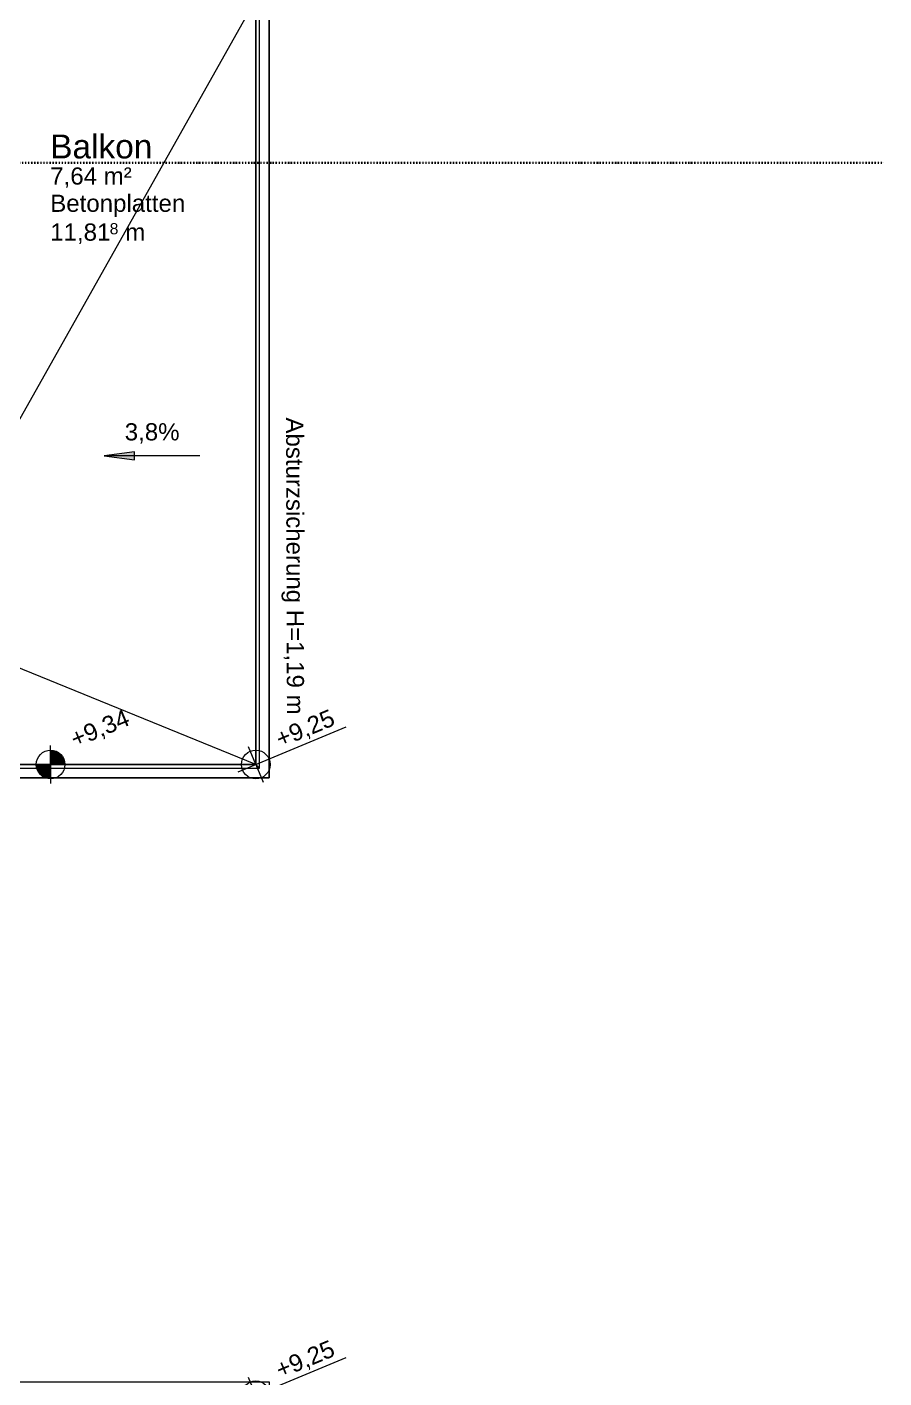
# Model space of a CAD drawing. Header units: metres. Extents: x -17679 to 22565, y -12299 to 33430.
# Drawn here: x 13109 to 17589, y 13222 to 20290 of the extents above; entities that cross this region are included whole.
import ezdxf

# ---------------------------------------------------------------- set-up
doc = ezdxf.new("R2010")
doc.units = ezdxf.units.M
doc.linetypes.add('Strich Punkt Mittel', pattern=[0.015875, 0.00635, -0.004763, 0, -0.004763])
doc.linetypes.add('Verdeckt', pattern=[0.003, 0.002, -0.001])
doc.layers.get('0').update_dxf_attribs({"color": 252})
for name, color, linetype, lineweight in [('A-FLOR-HRAL', 11, 'Continuous', 5), ('A_Decken', 8, 'Continuous', 13), ('A_Gelaender', 7, 'Continuous', 13), ('A_Raeume', 7, 'Continuous', 13), ('A_Raeume_', 7, 'Continuous', 5), ('A_Raeume_Beschriftung_', 7, 'Continuous', 9), ('A_Raster_', 1, 'Continuous', 9), ('G-ANNO-DIMS_', 111, 'Continuous', 9), ('Text', 130, 'Continuous', 9)]:
    doc.layers.add(name, color=color, linetype=linetype, lineweight=lineweight)
doc.styles.add('Arial_2', font='arial.ttf', dxfattribs={"height": 0.09})
doc.styles.add('Arial_3', font='arial.ttf', dxfattribs={"height": 0.05849})
doc.styles.add('Arial_4', font='arial.ttf', dxfattribs={"height": 0.125})

# ---------------------------------------------------------------- blocks, each defined once
blk = doc.blocks.new('Geländer - Geländer-3753499-263_PP_03DG_BT2')
at = {"layer": 'A_Gelaender', "lineweight": 5}
for p, q in [((-4.9959, 85.045), (-3.2147, 84.302)), ((-3.2147, 84.302), (-4.7276, 80.6749)), ((-3.1885, 84.3128), (-3.2147, 84.302)), ((-4.7276, 80.6749), (-6.5088, 81.4179)), ((-4.7168, 80.6487), (-4.7276, 80.6749))]:
    blk.add_line(p, q, dxfattribs=at)
blk = doc.blocks.new('Typ des oberen Holms - Oberer Geländerholm_Innen_-3753556-263_PP_03DG_BT2')
at = {"layer": 'A_Gelaender', "lineweight": 5}
for p, q in [((-4.969, 85.1096), (-3.1231, 84.3397)), ((-3.1885, 84.3128), (-4.9882, 85.0634)), ((-3.1231, 84.3397), (-4.6899, 80.5833)), ((-4.7168, 80.6487), (-3.1885, 84.3128)), ((-4.6899, 80.5833), (-6.5358, 81.3533)), ((-6.5165, 81.3994), (-4.7168, 80.6487))]:
    blk.add_line(p, q, dxfattribs=at)
blk = doc.blocks.new('Typ des oberen Holms - Oberer Geländerholm_Innen_-V4-263_PP_03DG_BT2')
at = {"layer": 'A_Gelaender', "lineweight": 5}
for p, q in [((-3.1231, 84.3397), (-4.969, 85.1096)), ((-3.1885, 84.3128), (-4.9882, 85.0634)), ((-4.6899, 80.5833), (-3.1231, 84.3397)), ((-4.7168, 80.6487), (-3.1885, 84.3128)), ((-6.5358, 81.3533), (-4.6899, 80.5833)), ((-6.5165, 81.3994), (-4.7168, 80.6487))]:
    blk.add_line(p, q, dxfattribs=at)
blk = doc.blocks.new('Geländer - Geländer-3753571-263_PP_03DG_BT2')
at = {"layer": 'A_Gelaender', "lineweight": 5}
for p, q in [((-7.7792, 78.3722), (-5.998, 77.6292)), ((-5.998, 77.6292), (-7.1529, 74.8604)), ((-5.998, 77.6292), (-5.9718, 77.64)), ((-7.1529, 74.8604), (-8.9341, 75.6034)), ((-7.1529, 74.8604), (-7.1421, 74.8343))]:
    blk.add_line(p, q, dxfattribs=at)
blk = doc.blocks.new('Typ des oberen Holms - Oberer Geländerholm_Innen_-3753766-263_PP_03DG_BT2')
at = {"layer": 'A_Gelaender', "lineweight": 5}
for p, q in [((-5.9718, 77.64), (-7.7715, 78.3907)), ((-7.7523, 78.4368), (-5.9064, 77.6669)), ((-7.1421, 74.8343), (-5.9718, 77.64)), ((-5.9064, 77.6669), (-7.1152, 74.7689)), ((-8.9418, 75.585), (-7.1421, 74.8343)), ((-7.1152, 74.7689), (-8.9611, 75.5388))]:
    blk.add_line(p, q, dxfattribs=at)
blk = doc.blocks.new('Typ des oberen Holms - Oberer Geländerholm_Innen_-V5-263_PP_03DG_BT2')
at = {"layer": 'A_Gelaender', "lineweight": 5}
for p, q in [((-7.7715, 78.3907), (-5.9718, 77.64)), ((-7.7523, 78.4368), (-5.9064, 77.6669)), ((-5.9718, 77.64), (-7.1421, 74.8343)), ((-5.9064, 77.6669), (-7.1152, 74.7689)), ((-7.1421, 74.8343), (-8.9418, 75.585)), ((-7.1152, 74.7689), (-8.9611, 75.5388))]:
    blk.add_line(p, q, dxfattribs=at)
blk = doc.blocks.new('Höhenkoten - 018-55641-263_PP_03DG_BT2')
at = {"layer": 'G-ANNO-DIMS_'}
h = blk.add_hatch(color=256, dxfattribs=at)
edge = h.paths.add_edge_path()
edge.add_line((0, 0), (0, 0.0015))
edge.add_arc((0, 0), 0.0015, 0, 90, ccw=False)
edge.add_line((0.0015, 0), (0, 0))
h = blk.add_hatch(color=256, dxfattribs=at)
edge = h.paths.add_edge_path()
edge.add_line((0, 0), (0, -0.0015))
edge.add_arc((0, 0), 0.0015, 180, 270, ccw=False)
edge.add_line((-0.0015, 0), (0, 0))
for p, q in [((0, 0), (0, 0.002)), ((-0.002, 0), (0.01024, 0)), ((0, 0), (0, -0.002))]:
    blk.add_line(p, q, dxfattribs=at)
blk.add_circle((0, 0), 0.0015, dxfattribs=at)
blk = doc.blocks.new('Höhenkoten - 018-55644-263_PP_03DG_BT2')
at = {"layer": 'G-ANNO-DIMS_'}
for p, q in [((0, 0), (0, 0.002)), ((-0.002, 0), (0.01024, 0)), ((0, 0), (0, -0.002))]:
    blk.add_line(p, q, dxfattribs=at)
blk.add_circle((0, 0), 0.0015, dxfattribs=at)
blk = doc.blocks.new('6546546')
at = {"layer": 'G-ANNO-DIMS_', "true_color": 0x636466}
blk.add_hatch(color=251, dxfattribs=at).paths.add_polyline_path([(-36.2106, 74.2526), (-36.0519, 74.2317), (-36.0519, 74.2735)])
at = {"layer": 'A_Decken', "color": 251, "true_color": 0x636466}
for p, q in [((-37.1856, 73.4989), (-35.4575, 76.5684)), ((-35.4181, 76.5684), (-35.4182, 72.6384)), ((-35.4182, 72.6384), (-37.1282, 73.3357)), ((-35.4182, 72.6384), (-37.3482, 72.6384)), ((-35.4182, 72.6384), (-37.3482, 72.6384))]:
    blk.add_line(p, q, dxfattribs=at)
at = {"layer": 'A_Raeume', "color": 251, "linetype": 'Verdeckt', "true_color": 0x636466}
for p, q in [((-35.4182, 72.6384), (-35.4181, 76.5884)), ((-37.3482, 72.6384), (-35.4182, 72.6384))]:
    blk.add_line(p, q, dxfattribs=at)
at = {"layer": 'A_Raeume_', "color": 251, "true_color": 0x636466, "flags": 128}
blk.add_lwpolyline([(-37.3273, 72.6384), (-35.4182, 72.6384), (-35.4181, 76.6384), (-37.3273, 76.6384)], close=True, dxfattribs=at)
at = {"layer": 'A_Raster_', "color": 251, "linetype": 'Strich Punkt Mittel', "lineweight": 35, "true_color": 0x636466}
blk.add_line((-56.243, 75.7867), (-32.1343, 75.786), dxfattribs=at)
at = {"layer": 'G-ANNO-DIMS_', "color": 251, "true_color": 0x636466}
for p, q in [((-36.0519, 74.2735), (-36.2106, 74.2526)), ((-36.2106, 74.2526), (-36.0519, 74.2317)), ((-35.7106, 74.2526), (-36.2106, 74.2526)), ((-36.0519, 74.2317), (-36.0519, 74.2735))]:
    blk.add_line(p, q, dxfattribs=at)
at = {"layer": 'A-FLOR-HRAL', "color": 251, "true_color": 0x636466, "rotation": 22.64000000000043}
for name in ['Geländer - Geländer-3753499-263_PP_03DG_BT2', 'Geländer - Geländer-3753571-263_PP_03DG_BT2']:
    blk.add_blockref(name, (0, 0), dxfattribs=at)
at = {"layer": 'A_Gelaender', "color": 251, "lineweight": 5, "true_color": 0x636466, "rotation": 22.64000000000043}
for name in ['Typ des oberen Holms - Oberer Geländerholm_Innen_-3753556-263_PP_03DG_BT2', 'Typ des oberen Holms - Oberer Geländerholm_Innen_-V4-263_PP_03DG_BT2', 'Typ des oberen Holms - Oberer Geländerholm_Innen_-3753766-263_PP_03DG_BT2', 'Typ des oberen Holms - Oberer Geländerholm_Innen_-V5-263_PP_03DG_BT2']:
    blk.add_blockref(name, (0, 0), dxfattribs=at)
at = {"layer": 'G-ANNO-DIMS_', "color": 251, "true_color": 0x636466, "xscale": 49.99999999999998, "yscale": 49.99999999999998, "zscale": 49.99999999999998, "rotation": 22.64000000000044}
for p in [(-35.4182, 72.6384), (-35.4183, 69.3384)]:
    blk.add_blockref('Höhenkoten - 018-55644-263_PP_03DG_BT2', p, dxfattribs=at)
at = {"layer": 'G-ANNO-DIMS_', "color": 251, "true_color": 0x636466, "xscale": 49.99999999999998, "yscale": 49.99999999999998, "zscale": 49.99999999999998}
blk.add_blockref('Höhenkoten - 018-55641-263_PP_03DG_BT2', (-36.491, 72.6384), dxfattribs=at)
at = {"layer": 'A_Raeume_Beschriftung_', "color": 251, "true_color": 0x636466, "attachment_point": 1}
for s, insert, char_height, width, style in [('Balkon', (-36.4929, 75.934), 0.125, 0.637342, 'Arial_4'), ('7,64 m²', (-36.4929, 75.762), 0.09, 0.505063, 'Arial_2'), ('Betonplatten', (-36.4929, 75.6195), 0.09, 0.825738, 'Arial_2'), ('11,81', (-36.4929, 75.4686), 0.09, 0.376793, 'Arial_2'), ('8', (-36.182, 75.4704), 0.0585, 0.056118, 'Arial_3'), (' m', (-36.1357, 75.4686), 0.09, 0.164346, 'Arial_2')]:
    blk.add_mtext(s, dxfattribs=dict(at, insert=insert, char_height=char_height, width=width, style=style))
at = {"layer": 'G-ANNO-DIMS_', "color": 251, "true_color": 0x636466, "char_height": 0.09, "attachment_point": 1, "line_spacing_factor": 0.941778, "style": 'Arial_2'}
for s, insert, width, rotation in [('3,8%', (-36.1034, 74.4237), 0.342666, 359.99828), ('+9,34', (-36.3976, 72.8085), 0.380128, 22.64), ('+9,25', (-35.3249, 72.8085), 0.380128, 22.64), ('+9,25', (-35.325, 69.5085), 0.380128, 22.64)]:
    blk.add_mtext(s, dxfattribs=dict(at, insert=insert, width=width, rotation=rotation))
at = {"layer": 'Text', "color": 251, "true_color": 0x636466, "insert": (-35.17, 74.4541), "char_height": 0.09, "width": 1.835864, "attachment_point": 1, "rotation": 270.15818, "style": 'Arial_2'}
blk.add_mtext('Absturzsicherung H=1,19 m', dxfattribs=at)

msp = doc.modelspace()

# ---------------------------------------------------------------- block references
at = {"xscale": 1000, "yscale": 1000, "zscale": 1000}
msp.add_blockref('6546546', (49723.1, -56206.7), dxfattribs=at)

doc.saveas('drawing.dxf')
